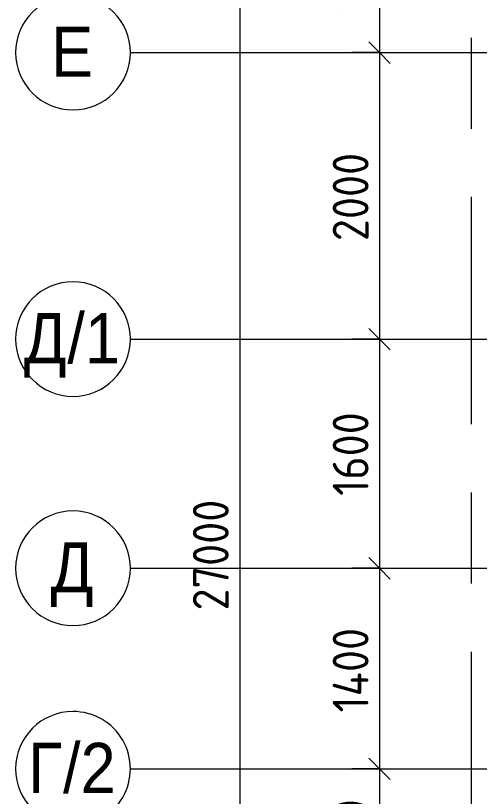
# Model space of a CAD drawing. Header units: millimetres. Extents: x 81382 to 274764, y -8553 to 29000.
# Drawn here: x 81382 to 84615, y 11807 to 17258 of the extents above; entities that cross this region are included whole.
import ezdxf

# ---------------------------------------------------------------- set-up
doc = ezdxf.new("R2010")
doc.units = ezdxf.units.MM
doc.linetypes.add('Осевая', pattern=[3175, 635, -476.25, 1587.5, -476.25])
for name, color, linetype, lineweight in [('A-ANNO-DIMS', 7, 'Continuous', 9), ('A-ANNO-DIMS-100', 7, 'Continuous', 9), ('Оси', 7, 'Continuous', 9), ('Оси-1', 7, 'Continuous', 20), ('Оси-2', 7, 'Осевая', 9)]:
    doc.layers.add(name, color=color, linetype=linetype, lineweight=lineweight)
doc.styles.add('Arial', font='arial.ttf', dxfattribs={"width": 0.9, "height": 350})
doc.styles.add('ISOCPEUR', font='isocpeur.ttf', dxfattribs={"width": 0.9, "height": 250})
doc.dimstyles.new('ISO-2_5_0_9К_БОЛЬШОЙ', dxfattribs={"dimscale": 304.8, "dimtxt": 248.995294, "dimasz": 0.492126, "dimexe": 0.393701, "dimexo": 0.984252, "dimgap": 0, "dimtad": 1, "dimdec": 0, "dimrnd": 10, "dimzin": 0, "dimdsep": 46, "dimtxsty": 'ISOCPEUR', "dimblk1": 'OBLIQUE', "dimblk2": 'OBLIQUE', "dimsah": 1, "dimcen": 0.09, "dimdle": 0.393701, "dimazin": 0, "dimtfac": 1, "dimtdec": 4, "dimtix": 1, "dimtmove": 0, "dimatfit": 3, "dimfxl": 1, "dimtvp": 1, "dimtolj": 1, "dimtzin": 0, "dimarcsym": 2})

# ---------------------------------------------------------------- blocks, each defined once
blk = doc.blocks.new('Ось сетки - D8-29747960-План размещения напольных электротехнических лючков и розеток 3 этажа в осях 23-33')
at = {"layer": 'Оси-1'}
for start, end in [(360, 180), (180, 360)]:
    blk.add_arc((0, 0), 4, start, end, dxfattribs=at)
blk = doc.blocks.new('DIMBLOCK25-План размещения напольных электротехнических лючков и розеток 3 этажа в осях 23-33')
at = {"layer": 'A-ANNO-DIMS-100', "lineweight": 20}
for p, q in [((83919.2, 18150), (83844.2, 18225)), ((83919.2, 18150), (83994.2, 18075)), ((83919.2, 17000), (83844.2, 17075)), ((83919.2, 17000), (83994.2, 16925))]:
    blk.add_line(p, q, dxfattribs=at)
at = {"layer": 'A-ANNO-DIMS-100'}
for p, q in [((83725.3, 18150), (84039.2, 18150)), ((83919.2, 18150), (83725.3, 18150)), ((83919.2, 18150), (83919.2, 17000)), ((83725.3, 17000), (84039.2, 17000)), ((83919.2, 17000), (83725.3, 17000))]:
    blk.add_line(p, q, dxfattribs=at)
at = {"layer": 'A-ANNO-DIMS-100', "color": 0, "insert": (83592.6, 17302.1), "char_height": 250, "width": 655.049, "attachment_point": 1, "rotation": 90, "line_spacing_factor": 1.149209, "style": 'ISOCPEUR'}
blk.add_mtext('1150', dxfattribs=at)
blk = doc.blocks.new('_Oblique')
at = {"color": 0, "linetype": 'ByBlock', "lineweight": -2}
blk.add_line((-0.5, -0.5), (0.5, 0.5), dxfattribs=at)
blk = doc.blocks.new('DIMBLOCK26-План размещения напольных электротехнических лючков и розеток 3 этажа в осях 23-33')
at = {"layer": 'A-ANNO-DIMS-100', "lineweight": 20}
for p, q in [((83919.2, 17000), (83844.2, 17075)), ((83919.2, 17000), (83994.2, 16925)), ((83919.2, 15000), (83844.2, 15075)), ((83919.2, 15000), (83994.2, 14925))]:
    blk.add_line(p, q, dxfattribs=at)
at = {"layer": 'A-ANNO-DIMS-100'}
for p, q in [((83725.3, 17000), (84039.2, 17000)), ((83919.2, 17000), (83725.3, 17000)), ((83919.2, 17000), (83919.2, 15000)), ((83725.3, 15000), (84039.2, 15000)), ((83919.2, 15000), (83725.3, 15000))]:
    blk.add_line(p, q, dxfattribs=at)
at = {"layer": 'A-ANNO-DIMS-100', "color": 0, "insert": (83592.6, 15684), "char_height": 250, "width": 758.478, "attachment_point": 1, "rotation": 90, "line_spacing_factor": 1.149209, "style": 'ISOCPEUR'}
blk.add_mtext('2000', dxfattribs=at)
blk = doc.blocks.new('DIMBLOCK27-План размещения напольных электротехнических лючков и розеток 3 этажа в осях 23-33')
at = {"layer": 'A-ANNO-DIMS-100', "lineweight": 20}
for p, q in [((83919.2, 15000), (83844.2, 15075)), ((83919.2, 15000), (83994.2, 14925)), ((83919.2, 13400), (83844.2, 13475)), ((83919.2, 13400), (83994.2, 13325))]:
    blk.add_line(p, q, dxfattribs=at)
at = {"layer": 'A-ANNO-DIMS-100'}
for p, q in [((83725.3, 15000), (84039.2, 15000)), ((83919.2, 15000), (83725.3, 15000)), ((83919.2, 15000), (83919.2, 13400)), ((83725.3, 13400), (84039.2, 13400)), ((83919.2, 13400), (83725.3, 13400))]:
    blk.add_line(p, q, dxfattribs=at)
at = {"layer": 'A-ANNO-DIMS-100', "color": 0, "insert": (83592.6, 13905.5), "char_height": 250, "width": 706.764, "attachment_point": 1, "rotation": 90, "line_spacing_factor": 1.149209, "style": 'ISOCPEUR'}
blk.add_mtext('1600', dxfattribs=at)
blk = doc.blocks.new('DIMBLOCK28-План размещения напольных электротехнических лючков и розеток 3 этажа в осях 23-33')
at = {"layer": 'A-ANNO-DIMS-100', "lineweight": 20}
for p, q in [((83919.2, 13400), (83844.2, 13475)), ((83919.2, 13400), (83994.2, 13325)), ((83919.2, 12000), (83844.2, 12075)), ((83919.2, 12000), (83994.2, 11925))]:
    blk.add_line(p, q, dxfattribs=at)
at = {"layer": 'A-ANNO-DIMS-100'}
for p, q in [((83725.3, 13400), (84039.2, 13400)), ((83919.2, 13400), (83725.3, 13400)), ((83919.2, 13400), (83919.2, 12000)), ((83725.3, 12000), (84039.2, 12000)), ((83919.2, 12000), (83725.3, 12000))]:
    blk.add_line(p, q, dxfattribs=at)
at = {"layer": 'A-ANNO-DIMS-100', "color": 0, "insert": (83592.6, 12393.5), "char_height": 250, "width": 735.494, "attachment_point": 1, "rotation": 90, "line_spacing_factor": 1.149209, "style": 'ISOCPEUR'}
blk.add_mtext('1400', dxfattribs=at)
blk = doc.blocks.new('DIMBLOCK29-План размещения напольных электротехнических лючков и розеток 3 этажа в осях 23-33')
at = {"layer": 'A-ANNO-DIMS-100', "lineweight": 20}
for p, q in [((83919.2, 12000), (83844.2, 12075)), ((83919.2, 12000), (83994.2, 11925)), ((83919.2, 11100), (83844.2, 11175)), ((83919.2, 11100), (83994.2, 11025))]:
    blk.add_line(p, q, dxfattribs=at)
at = {"layer": 'A-ANNO-DIMS-100'}
for p, q in [((83725.3, 12000), (84039.2, 12000)), ((83919.2, 12000), (83725.3, 12000)), ((83919.2, 12000), (83919.2, 11100)), ((83725.3, 11100), (84039.2, 11100)), ((83919.2, 11100), (83725.3, 11100))]:
    blk.add_line(p, q, dxfattribs=at)
at = {"layer": 'A-ANNO-DIMS-100', "color": 0, "insert": (83592.6, 11313), "char_height": 250, "width": 568.858, "attachment_point": 1, "rotation": 90, "line_spacing_factor": 1.149209, "style": 'ISOCPEUR'}
blk.add_mtext('900', dxfattribs=at)
blk = doc.blocks.new('DIMBLOCK34-План размещения напольных электротехнических лючков и розеток 3 этажа в осях 23-33')
at = {"layer": 'A-ANNO-DIMS-100'}
for p, q in [((82944.3, 27120), (82944.3, -120)), ((82750.4, 27000), (83064.3, 27000)), ((82944.3, 27000), (82750.4, 27000)), ((82750.4, 0), (83064.3, 0)), ((82944.3, 0), (82750.4, 0))]:
    blk.add_line(p, q, dxfattribs=at)
at = {"layer": 'A-ANNO-DIMS-100', "lineweight": 20}
for p, q in [((82944.3, 27000), (82869.3, 27075)), ((82944.3, 27000), (83019.3, 26925)), ((82944.3, 0), (82869.3, 75)), ((82944.3, 0), (83019.3, -75))]:
    blk.add_line(p, q, dxfattribs=at)
at = {"layer": 'A-ANNO-DIMS-100', "color": 0, "insert": (82617.7, 13105), "char_height": 250, "width": 948.097, "attachment_point": 1, "rotation": 90, "line_spacing_factor": 1.149209, "style": 'ISOCPEUR'}
blk.add_mtext('27000', dxfattribs=at)

msp = doc.modelspace()

# ---------------------------------------------------------------- linework, layer by layer
at = {"layer": 'Оси'}
for p, q in [((82181.8, 17000), (84681.8, 17000)), ((82181.8, 15000), (84681.8, 15000)), ((82181.8, 13400), (84681.8, 13400)), ((82181.8, 12000), (83535.4, 12000)), ((83586.2, 12000), (84939.7, 12000))]:
    msp.add_line(p, q, dxfattribs=at)
at = {"layer": 'Оси-2'}
for p, q in [((84560, 593.7), (84560, 19415.1)), ((83535.4, 12000), (83586.2, 12000))]:
    msp.add_line(p, q, dxfattribs=at)

# ---------------------------------------------------------------- block references
at = {"layer": 'Оси-1', "xscale": 99.99999999999993, "yscale": 99.99999999999993, "zscale": 99.99999999999993}
for p, rotation in [((81781.8, 17000), 269.9999999999994), ((81781.8, 15000), 269.9999999999994), ((81781.8, 13400), 269.9999999999994), ((81781.8, 12000), 269.9999999999995)]:
    msp.add_blockref('Ось сетки - D8-29747960-План размещения напольных электротехнических лючков и розеток 3 этажа в осях 23-33', p, dxfattribs=dict(at, rotation=rotation))

# ---------------------------------------------------------------- texts
at = {"layer": 'Оси', "char_height": 350, "attachment_point": 1, "style": 'Arial'}
for s, insert, width in [('\\fArial|b0|i0|c204|p34|;\\W.9;Е', (81629, 17181), 360.759), ('\\fArial|b0|i0|c204|p34|;\\W.9;Д', (81438.7, 15181), 367.975), ('/1', (81742.3, 15181), 454.557), ('\\fArial|b0|i0|c204|p34|;\\W.9;Д', (81626.3, 13581), 367.975), ('\\fArial|b0|i0|c204|p34|;\\W.9;Г', (81468.4, 12181), 295.823), ('/2', (81712.4, 12181), 454.557)]:
    msp.add_mtext(s, dxfattribs=dict(at, insert=insert, width=width))

# ---------------------------------------------------------------- dimensions: what is measured, and where the dimension line sits
at = {"layer": 'A-ANNO-DIMS'}
for base, p1, p2, override, picture, middle in [((82944.3, 0), (83050.4, 27000), (83050.4, 0), {"dimpost": '<>', "dimfxl": 26999.999823}, 'DIMBLOCK34-План размещения напольных электротехнических лючков и розеток 3 этажа в осях 23-33', (82819.3, 13500)), ((83919.2, 17000), (84025.3, 18150), (84025.3, 17000), {"dimpost": '<>', "dimfxl": 1150}, 'DIMBLOCK25-План размещения напольных электротехнических лючков и розеток 3 этажа в осях 23-33', (83794.2, 17575)), ((83919.2, 15000), (84025.3, 17000), (84025.3, 15000), {"dimpost": '<>', "dimfxl": 2000.000075}, 'DIMBLOCK26-План размещения напольных электротехнических лючков и розеток 3 этажа в осях 23-33', (83794.2, 16000)), ((83919.2, 13400), (84025.3, 15000), (84025.3, 13400), {"dimpost": '<>', "dimfxl": 1600}, 'DIMBLOCK27-План размещения напольных электротехнических лючков и розеток 3 этажа в осях 23-33', (83794.2, 14200)), ((83919.2, 12000), (84025.3, 13400), (84025.3, 12000), {"dimpost": '<>', "dimfxl": 1399.999995}, 'DIMBLOCK28-План размещения напольных электротехнических лючков и розеток 3 этажа в осях 23-33', (83794.2, 12700)), ((83919.2, 11100), (84025.3, 12000), (84025.3, 11100), {"dimpost": '<>', "dimfxl": 900}, 'DIMBLOCK29-План размещения напольных электротехнических лючков и розеток 3 этажа в осях 23-33', (83794.2, 11550))]:
    dim = msp.add_linear_dim(base=base, p1=p1, p2=p2, angle=90, dimstyle='ISO-2_5_0_9К_БОЛЬШОЙ', override=override, dxfattribs=at)
    dim.commit()
    dim.dimension.update_dxf_attribs({"geometry": picture, "text_midpoint": middle})

doc.saveas('drawing.dxf')
